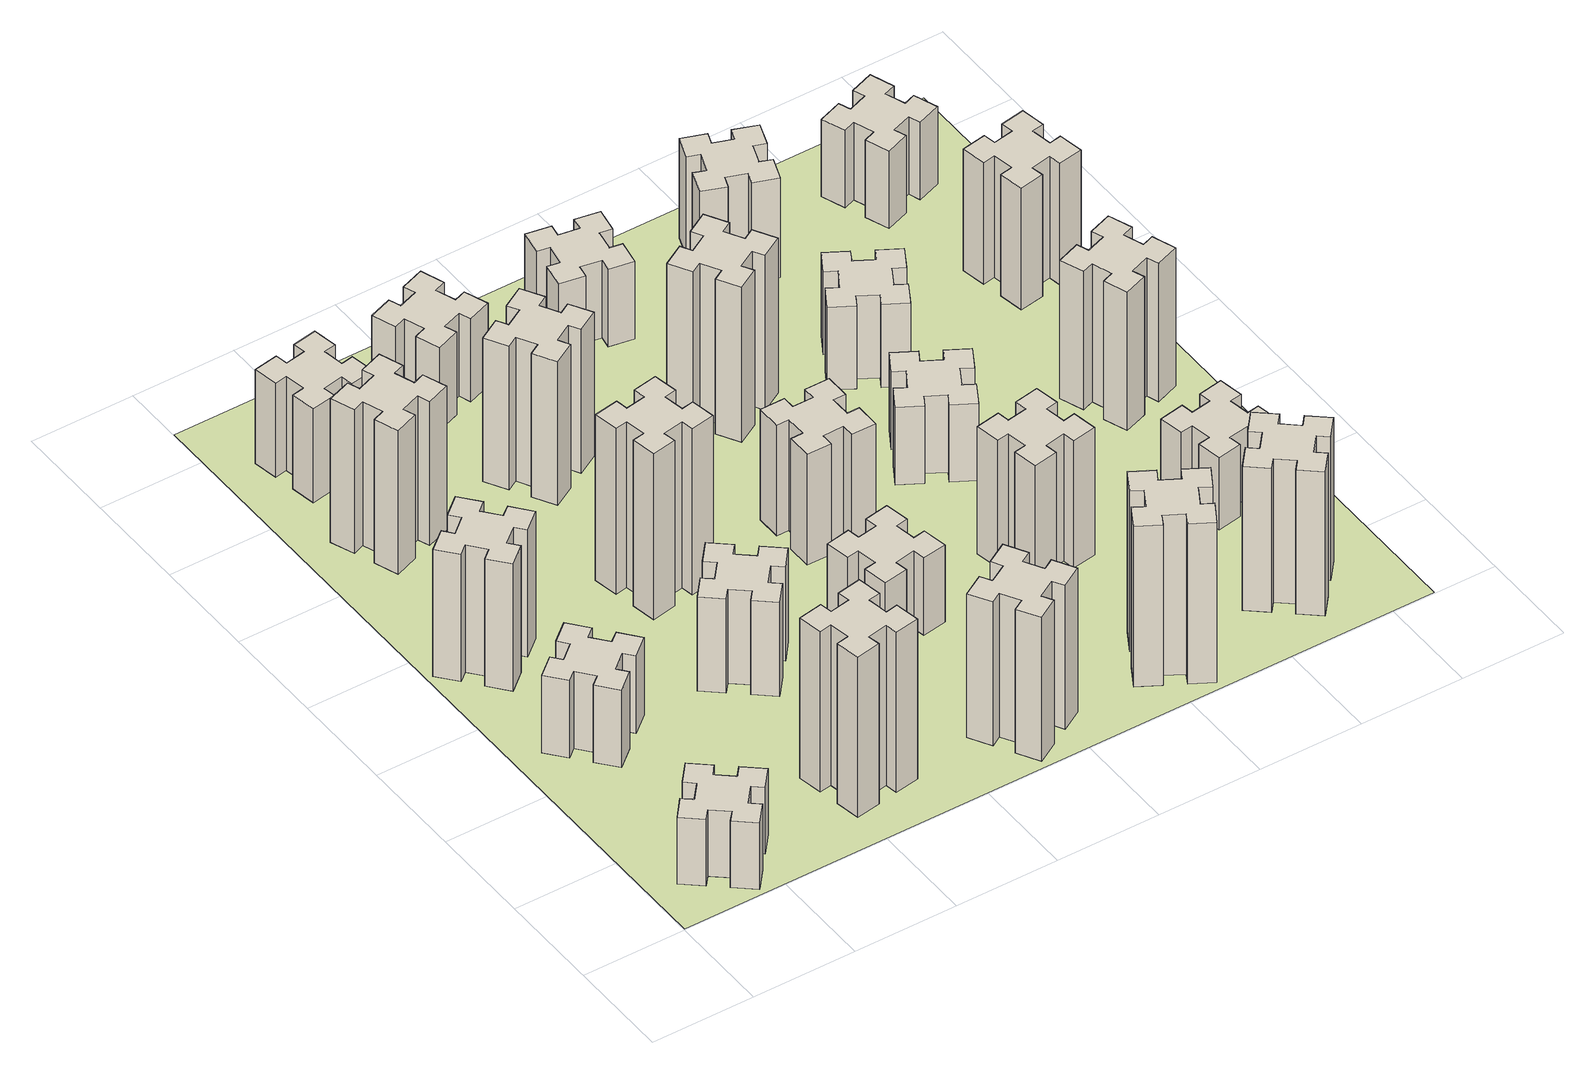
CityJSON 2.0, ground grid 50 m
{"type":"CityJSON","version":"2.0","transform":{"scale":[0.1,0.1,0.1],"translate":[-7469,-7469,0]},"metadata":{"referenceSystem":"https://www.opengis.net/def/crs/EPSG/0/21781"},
"CityObjects":{
"building1":{"type":"Building","attributes":{"class":"1000","function":"1000","usage":"1000","yearOfConstruction":2016,"roofType":"1000","measuredHeight":36,"storeysAboveGround":30,"storeysBelowGround":0},"geometry":[{"type":"Solid","lod":"1","boundaries":[[[[0,1,2,3,4,5,6,7,8,9,10,11,12,13,14,15,16,17,18,19]],[[17,16,20,21]],[[16,15,22,20]],[[15,14,23,22]],[[14,13,24,23]],[[13,12,25,24]],[[12,11,26,25]],[[11,10,27,26]],[[10,9,28,27]],[[9,8,29,28]],[[8,7,30,29]],[[7,6,31,30]],[[6,5,32,31]],[[5,4,33,32]],[[4,3,34,33]],[[3,2,35,34]],[[2,1,36,35]],[[1,0,37,36]],[[0,19,38,37]],[[19,18,39,38]],[[18,17,21,39]],[[24,25,26,27,28,29,30,31,32,33,34,35,36,37,38,39,21,20,22,23]]]]}]},
"building2":{"type":"Building","attributes":{"class":"1000","function":"1000","usage":"1000","yearOfConstruction":2016,"roofType":"1000","measuredHeight":42,"storeysAboveGround":30,"storeysBelowGround":0},"geometry":[{"type":"Solid","lod":"1","boundaries":[[[[40,41,42,43,44,45,46,47,48,49,50,51,52,53,54,55,56,57,58,59]],[[57,56,60,61]],[[56,55,62,60]],[[55,54,63,62]],[[54,53,64,63]],[[53,52,65,64]],[[52,51,66,65]],[[51,50,67,66]],[[50,49,68,67]],[[49,48,69,68]],[[48,47,70,69]],[[47,46,71,70]],[[46,45,72,71]],[[45,44,73,72]],[[44,43,74,73]],[[43,42,75,74]],[[42,41,76,75]],[[41,40,77,76]],[[40,59,78,77]],[[59,58,79,78]],[[58,57,61,79]],[[64,65,66,67,68,69,70,71,72,73,74,75,76,77,78,79,61,60,62,63]]]]}]},
"building3":{"type":"Building","attributes":{"class":"1000","function":"1000","usage":"1000","yearOfConstruction":2016,"roofType":"1000","measuredHeight":69,"storeysAboveGround":30,"storeysBelowGround":0},"geometry":[{"type":"Solid","lod":"1","boundaries":[[[[80,81,82,83,84,85,86,87,88,89,90,91,92,93,94,95,96,97,98,99]],[[97,96,100,101]],[[96,95,102,100]],[[95,94,103,102]],[[94,93,104,103]],[[93,92,105,104]],[[92,91,106,105]],[[91,90,107,106]],[[90,89,108,107]],[[89,88,109,108]],[[88,87,110,109]],[[87,86,111,110]],[[86,85,112,111]],[[85,84,113,112]],[[84,83,114,113]],[[83,82,115,114]],[[82,81,116,115]],[[81,80,117,116]],[[80,99,118,117]],[[99,98,119,118]],[[98,97,101,119]],[[104,105,106,107,108,109,110,111,112,113,114,115,116,117,118,119,101,100,102,103]]]]}]},
"building4":{"type":"Building","attributes":{"class":"1000","function":"1000","usage":"1000","yearOfConstruction":2016,"roofType":"1000","measuredHeight":78,"storeysAboveGround":30,"storeysBelowGround":0},"geometry":[{"type":"Solid","lod":"1","boundaries":[[[[120,121,122,123,124,125,126,127,128,129,130,131,132,133,134,135,136,137,138,139]],[[137,136,140,141]],[[136,135,142,140]],[[135,134,143,142]],[[134,133,144,143]],[[133,132,145,144]],[[132,131,146,145]],[[131,130,147,146]],[[130,129,148,147]],[[129,128,149,148]],[[128,127,150,149]],[[127,126,151,150]],[[126,125,152,151]],[[125,124,153,152]],[[124,123,154,153]],[[123,122,155,154]],[[122,121,156,155]],[[121,120,157,156]],[[120,139,158,157]],[[139,138,159,158]],[[138,137,141,159]],[[144,145,146,147,148,149,150,151,152,153,154,155,156,157,158,159,141,140,142,143]]]]}]},
"building5":{"type":"Building","attributes":{"class":"1000","function":"1000","usage":"1000","yearOfConstruction":2016,"roofType":"1000","measuredHeight":87,"storeysAboveGround":30,"storeysBelowGround":0},"geometry":[{"type":"Solid","lod":"1","boundaries":[[[[160,161,162,163,164,165,166,167,168,169,170,171,172,173,174,175,176,177,178,179]],[[177,176,180,181]],[[176,175,182,180]],[[175,174,183,182]],[[174,173,184,183]],[[173,172,185,184]],[[172,171,186,185]],[[171,170,187,186]],[[170,169,188,187]],[[169,168,189,188]],[[168,167,190,189]],[[167,166,191,190]],[[166,165,192,191]],[[165,164,193,192]],[[164,163,194,193]],[[163,162,195,194]],[[162,161,196,195]],[[161,160,197,196]],[[160,179,198,197]],[[179,178,199,198]],[[178,177,181,199]],[[184,185,186,187,188,189,190,191,192,193,194,195,196,197,198,199,181,180,182,183]]]]}]},
"building6":{"type":"Building","attributes":{"class":"1000","function":"1000","usage":"1000","yearOfConstruction":2016,"roofType":"1000","measuredHeight":51,"storeysAboveGround":30,"storeysBelowGround":0},"geometry":[{"type":"Solid","lod":"1","boundaries":[[[[200,201,202,203,204,205,206,207,208,209,210,211,212,213,214,215,216,217,218,219]],[[217,216,220,221]],[[216,215,222,220]],[[215,214,223,222]],[[214,213,224,223]],[[213,212,225,224]],[[212,211,226,225]],[[211,210,227,226]],[[210,209,228,227]],[[209,208,229,228]],[[208,207,230,229]],[[207,206,231,230]],[[206,205,232,231]],[[205,204,233,232]],[[204,203,234,233]],[[203,202,235,234]],[[202,201,236,235]],[[201,200,237,236]],[[200,219,238,237]],[[219,218,239,238]],[[218,217,221,239]],[[224,225,226,227,228,229,230,231,232,233,234,235,236,237,238,239,221,220,222,223]]]]}]},
"building7":{"type":"Building","attributes":{"class":"1000","function":"1000","usage":"1000","yearOfConstruction":2016,"roofType":"1000","measuredHeight":51,"storeysAboveGround":30,"storeysBelowGround":0},"geometry":[{"type":"Solid","lod":"1","boundaries":[[[[240,241,242,243,244,245,246,247,248,249,250,251,252,253,254,255,256,257,258,259]],[[257,256,260,261]],[[256,255,262,260]],[[255,254,263,262]],[[254,253,264,263]],[[253,252,265,264]],[[252,251,266,265]],[[251,250,267,266]],[[250,249,268,267]],[[249,248,269,268]],[[248,247,270,269]],[[247,246,271,270]],[[246,245,272,271]],[[245,244,273,272]],[[244,243,274,273]],[[243,242,275,274]],[[242,241,276,275]],[[241,240,277,276]],[[240,259,278,277]],[[259,258,279,278]],[[258,257,261,279]],[[264,265,266,267,268,269,270,271,272,273,274,275,276,277,278,279,261,260,262,263]]]]}]},
"building8":{"type":"Building","attributes":{"class":"1000","function":"1000","usage":"1000","yearOfConstruction":2016,"roofType":"1000","measuredHeight":90,"storeysAboveGround":30,"storeysBelowGround":0},"geometry":[{"type":"Solid","lod":"1","boundaries":[[[[280,281,282,283,284,285,286,287,288,289,290,291,292,293,294,295,296,297,298,299]],[[297,296,300,301]],[[296,295,302,300]],[[295,294,303,302]],[[294,293,304,303]],[[293,292,305,304]],[[292,291,306,305]],[[291,290,307,306]],[[290,289,308,307]],[[289,288,309,308]],[[288,287,310,309]],[[287,286,311,310]],[[286,285,312,311]],[[285,284,313,312]],[[284,283,314,313]],[[283,282,315,314]],[[282,281,316,315]],[[281,280,317,316]],[[280,299,318,317]],[[299,298,319,318]],[[298,297,301,319]],[[304,305,306,307,308,309,310,311,312,313,314,315,316,317,318,319,301,300,302,303]]]]}]},
"building9":{"type":"Building","attributes":{"class":"1000","function":"1000","usage":"1000","yearOfConstruction":2016,"roofType":"1000","measuredHeight":78,"storeysAboveGround":30,"storeysBelowGround":0},"geometry":[{"type":"Solid","lod":"1","boundaries":[[[[320,321,322,323,324,325,326,327,328,329,330,331,332,333,334,335,336,337,338,339]],[[337,336,340,341]],[[336,335,342,340]],[[335,334,343,342]],[[334,333,344,343]],[[333,332,345,344]],[[332,331,346,345]],[[331,330,347,346]],[[330,329,348,347]],[[329,328,349,348]],[[328,327,350,349]],[[327,326,351,350]],[[326,325,352,351]],[[325,324,353,352]],[[324,323,354,353]],[[323,322,355,354]],[[322,321,356,355]],[[321,320,357,356]],[[320,339,358,357]],[[339,338,359,358]],[[338,337,341,359]],[[344,345,346,347,348,349,350,351,352,353,354,355,356,357,358,359,341,340,342,343]]]]}]},
"building10":{"type":"Building","attributes":{"class":"1000","function":"1000","usage":"1000","yearOfConstruction":2016,"roofType":"1000","measuredHeight":78,"storeysAboveGround":30,"storeysBelowGround":0},"geometry":[{"type":"Solid","lod":"1","boundaries":[[[[360,361,362,363,364,365,366,367,368,369,370,371,372,373,374,375,376,377,378,379]],[[377,376,380,381]],[[376,375,382,380]],[[375,374,383,382]],[[374,373,384,383]],[[373,372,385,384]],[[372,371,386,385]],[[371,370,387,386]],[[370,369,388,387]],[[369,368,389,388]],[[368,367,390,389]],[[367,366,391,390]],[[366,365,392,391]],[[365,364,393,392]],[[364,363,394,393]],[[363,362,395,394]],[[362,361,396,395]],[[361,360,397,396]],[[360,379,398,397]],[[379,378,399,398]],[[378,377,381,399]],[[384,385,386,387,388,389,390,391,392,393,394,395,396,397,398,399,381,380,382,383]]]]}]},
"building11":{"type":"Building","attributes":{"class":"1000","function":"1000","usage":"1000","yearOfConstruction":2016,"roofType":"1000","measuredHeight":45,"storeysAboveGround":30,"storeysBelowGround":0},"geometry":[{"type":"Solid","lod":"1","boundaries":[[[[400,401,402,403,404,405,406,407,408,409,410,411,412,413,414,415,416,417,418,419]],[[417,416,420,421]],[[416,415,422,420]],[[415,414,423,422]],[[414,413,424,423]],[[413,412,425,424]],[[412,411,426,425]],[[411,410,427,426]],[[410,409,428,427]],[[409,408,429,428]],[[408,407,430,429]],[[407,406,431,430]],[[406,405,432,431]],[[405,404,433,432]],[[404,403,434,433]],[[403,402,435,434]],[[402,401,436,435]],[[401,400,437,436]],[[400,419,438,437]],[[419,418,439,438]],[[418,417,421,439]],[[424,425,426,427,428,429,430,431,432,433,434,435,436,437,438,439,421,420,422,423]]]]}]},
"building12":{"type":"Building","attributes":{"class":"1000","function":"1000","usage":"1000","yearOfConstruction":2016,"roofType":"1000","measuredHeight":42,"storeysAboveGround":30,"storeysBelowGround":0},"geometry":[{"type":"Solid","lod":"1","boundaries":[[[[440,441,442,443,444,445,446,447,448,449,450,451,452,453,454,455,456,457,458,459]],[[457,456,460,461]],[[456,455,462,460]],[[455,454,463,462]],[[454,453,464,463]],[[453,452,465,464]],[[452,451,466,465]],[[451,450,467,466]],[[450,449,468,467]],[[449,448,469,468]],[[448,447,470,469]],[[447,446,471,470]],[[446,445,472,471]],[[445,444,473,472]],[[444,443,474,473]],[[443,442,475,474]],[[442,441,476,475]],[[441,440,477,476]],[[440,459,478,477]],[[459,458,479,478]],[[458,457,461,479]],[[464,465,466,467,468,469,470,471,472,473,474,475,476,477,478,479,461,460,462,463]]]]}]},
"building13":{"type":"Building","attributes":{"class":"1000","function":"1000","usage":"1000","yearOfConstruction":2016,"roofType":"1000","measuredHeight":60,"storeysAboveGround":30,"storeysBelowGround":0},"geometry":[{"type":"Solid","lod":"1","boundaries":[[[[480,481,482,483,484,485,486,487,488,489,490,491,492,493,494,495,496,497,498,499]],[[497,496,500,501]],[[496,495,502,500]],[[495,494,503,502]],[[494,493,504,503]],[[493,492,505,504]],[[492,491,506,505]],[[491,490,507,506]],[[490,489,508,507]],[[489,488,509,508]],[[488,487,510,509]],[[487,486,511,510]],[[486,485,512,511]],[[485,484,513,512]],[[484,483,514,513]],[[483,482,515,514]],[[482,481,516,515]],[[481,480,517,516]],[[480,499,518,517]],[[499,498,519,518]],[[498,497,501,519]],[[504,505,506,507,508,509,510,511,512,513,514,515,516,517,518,519,501,500,502,503]]]]}]},
"building14":{"type":"Building","attributes":{"class":"1000","function":"1000","usage":"1000","yearOfConstruction":2016,"roofType":"1000","measuredHeight":87,"storeysAboveGround":30,"storeysBelowGround":0},"geometry":[{"type":"Solid","lod":"1","boundaries":[[[[520,521,522,523,524,525,526,527,528,529,530,531,532,533,534,535,536,537,538,539]],[[537,536,540,541]],[[536,535,542,540]],[[535,534,543,542]],[[534,533,544,543]],[[533,532,545,544]],[[532,531,546,545]],[[531,530,547,546]],[[530,529,548,547]],[[529,528,549,548]],[[528,527,550,549]],[[527,526,551,550]],[[526,525,552,551]],[[525,524,553,552]],[[524,523,554,553]],[[523,522,555,554]],[[522,521,556,555]],[[521,520,557,556]],[[520,539,558,557]],[[539,538,559,558]],[[538,537,541,559]],[[544,545,546,547,548,549,550,551,552,553,554,555,556,557,558,559,541,540,542,543]]]]}]},
"building15":{"type":"Building","attributes":{"class":"1000","function":"1000","usage":"1000","yearOfConstruction":2016,"roofType":"1000","measuredHeight":84,"storeysAboveGround":30,"storeysBelowGround":0},"geometry":[{"type":"Solid","lod":"1","boundaries":[[[[560,561,562,563,564,565,566,567,568,569,570,571,572,573,574,575,576,577,578,579]],[[577,576,580,581]],[[576,575,582,580]],[[575,574,583,582]],[[574,573,584,583]],[[573,572,585,584]],[[572,571,586,585]],[[571,570,587,586]],[[570,569,588,587]],[[569,568,589,588]],[[568,567,590,589]],[[567,566,591,590]],[[566,565,592,591]],[[565,564,593,592]],[[564,563,594,593]],[[563,562,595,594]],[[562,561,596,595]],[[561,560,597,596]],[[560,579,598,597]],[[579,578,599,598]],[[578,577,581,599]],[[584,585,586,587,588,589,590,591,592,593,594,595,596,597,598,599,581,580,582,583]]]]}]},
"building16":{"type":"Building","attributes":{"class":"1000","function":"1000","usage":"1000","yearOfConstruction":2016,"roofType":"1000","measuredHeight":42,"storeysAboveGround":30,"storeysBelowGround":0},"geometry":[{"type":"Solid","lod":"1","boundaries":[[[[600,601,602,603,604,605,606,607,608,609,610,611,612,613,614,615,616,617,618,619]],[[617,616,620,621]],[[616,615,622,620]],[[615,614,623,622]],[[614,613,624,623]],[[613,612,625,624]],[[612,611,626,625]],[[611,610,627,626]],[[610,609,628,627]],[[609,608,629,628]],[[608,607,630,629]],[[607,606,631,630]],[[606,605,632,631]],[[605,604,633,632]],[[604,603,634,633]],[[603,602,635,634]],[[602,601,636,635]],[[601,600,637,636]],[[600,619,638,637]],[[619,618,639,638]],[[618,617,621,639]],[[624,625,626,627,628,629,630,631,632,633,634,635,636,637,638,639,621,620,622,623]]]]}]},
"building17":{"type":"Building","attributes":{"class":"1000","function":"1000","usage":"1000","yearOfConstruction":2016,"roofType":"1000","measuredHeight":69,"storeysAboveGround":30,"storeysBelowGround":0},"geometry":[{"type":"Solid","lod":"1","boundaries":[[[[640,641,642,643,644,645,646,647,648,649,650,651,652,653,654,655,656,657,658,659]],[[657,656,660,661]],[[656,655,662,660]],[[655,654,663,662]],[[654,653,664,663]],[[653,652,665,664]],[[652,651,666,665]],[[651,650,667,666]],[[650,649,668,667]],[[649,648,669,668]],[[648,647,670,669]],[[647,646,671,670]],[[646,645,672,671]],[[645,644,673,672]],[[644,643,674,673]],[[643,642,675,674]],[[642,641,676,675]],[[641,640,677,676]],[[640,659,678,677]],[[659,658,679,678]],[[658,657,661,679]],[[664,665,666,667,668,669,670,671,672,673,674,675,676,677,678,679,661,660,662,663]]]]}]},
"building18":{"type":"Building","attributes":{"class":"1000","function":"1000","usage":"1000","yearOfConstruction":2016,"roofType":"1000","measuredHeight":42,"storeysAboveGround":30,"storeysBelowGround":0},"geometry":[{"type":"Solid","lod":"1","boundaries":[[[[680,681,682,683,684,685,686,687,688,689,690,691,692,693,694,695,696,697,698,699]],[[697,696,700,701]],[[696,695,702,700]],[[695,694,703,702]],[[694,693,704,703]],[[693,692,705,704]],[[692,691,706,705]],[[691,690,707,706]],[[690,689,708,707]],[[689,688,709,708]],[[688,687,710,709]],[[687,686,711,710]],[[686,685,712,711]],[[685,684,713,712]],[[684,683,714,713]],[[683,682,715,714]],[[682,681,716,715]],[[681,680,717,716]],[[680,699,718,717]],[[699,698,719,718]],[[698,697,701,719]],[[704,705,706,707,708,709,710,711,712,713,714,715,716,717,718,719,701,700,702,703]]]]}]},
"building19":{"type":"Building","attributes":{"class":"1000","function":"1000","usage":"1000","yearOfConstruction":2016,"roofType":"1000","measuredHeight":45,"storeysAboveGround":30,"storeysBelowGround":0},"geometry":[{"type":"Solid","lod":"1","boundaries":[[[[720,721,722,723,724,725,726,727,728,729,730,731,732,733,734,735,736,737,738,739]],[[737,736,740,741]],[[736,735,742,740]],[[735,734,743,742]],[[734,733,744,743]],[[733,732,745,744]],[[732,731,746,745]],[[731,730,747,746]],[[730,729,748,747]],[[729,728,749,748]],[[728,727,750,749]],[[727,726,751,750]],[[726,725,752,751]],[[725,724,753,752]],[[724,723,754,753]],[[723,722,755,754]],[[722,721,756,755]],[[721,720,757,756]],[[720,739,758,757]],[[739,738,759,758]],[[738,737,741,759]],[[744,745,746,747,748,749,750,751,752,753,754,755,756,757,758,759,741,740,742,743]]]]}]},
"building20":{"type":"Building","attributes":{"class":"1000","function":"1000","usage":"1000","yearOfConstruction":2016,"roofType":"1000","measuredHeight":78,"storeysAboveGround":30,"storeysBelowGround":0},"geometry":[{"type":"Solid","lod":"1","boundaries":[[[[760,761,762,763,764,765,766,767,768,769,770,771,772,773,774,775,776,777,778,779]],[[777,776,780,781]],[[776,775,782,780]],[[775,774,783,782]],[[774,773,784,783]],[[773,772,785,784]],[[772,771,786,785]],[[771,770,787,786]],[[770,769,788,787]],[[769,768,789,788]],[[768,767,790,789]],[[767,766,791,790]],[[766,765,792,791]],[[765,764,793,792]],[[764,763,794,793]],[[763,762,795,794]],[[762,761,796,795]],[[761,760,797,796]],[[760,779,798,797]],[[779,778,799,798]],[[778,777,781,799]],[[784,785,786,787,788,789,790,791,792,793,794,795,796,797,798,799,781,780,782,783]]]]}]},
"building21":{"type":"Building","attributes":{"class":"1000","function":"1000","usage":"1000","yearOfConstruction":2016,"roofType":"1000","measuredHeight":54,"storeysAboveGround":30,"storeysBelowGround":0},"geometry":[{"type":"Solid","lod":"1","boundaries":[[[[800,801,802,803,804,805,806,807,808,809,810,811,812,813,814,815,816,817,818,819]],[[817,816,820,821]],[[816,815,822,820]],[[815,814,823,822]],[[814,813,824,823]],[[813,812,825,824]],[[812,811,826,825]],[[811,810,827,826]],[[810,809,828,827]],[[809,808,829,828]],[[808,807,830,829]],[[807,806,831,830]],[[806,805,832,831]],[[805,804,833,832]],[[804,803,834,833]],[[803,802,835,834]],[[802,801,836,835]],[[801,800,837,836]],[[800,819,838,837]],[[819,818,839,838]],[[818,817,821,839]],[[824,825,826,827,828,829,830,831,832,833,834,835,836,837,838,839,821,820,822,823]]]]}]},
"building22":{"type":"Building","attributes":{"class":"1000","function":"1000","usage":"1000","yearOfConstruction":2016,"roofType":"1000","measuredHeight":39,"storeysAboveGround":30,"storeysBelowGround":0},"geometry":[{"type":"Solid","lod":"1","boundaries":[[[[840,841,842,843,844,845,846,847,848,849,850,851,852,853,854,855,856,857,858,859]],[[857,856,860,861]],[[856,855,862,860]],[[855,854,863,862]],[[854,853,864,863]],[[853,852,865,864]],[[852,851,866,865]],[[851,850,867,866]],[[850,849,868,867]],[[849,848,869,868]],[[848,847,870,869]],[[847,846,871,870]],[[846,845,872,871]],[[845,844,873,872]],[[844,843,874,873]],[[843,842,875,874]],[[842,841,876,875]],[[841,840,877,876]],[[840,859,878,877]],[[859,858,879,878]],[[858,857,861,879]],[[864,865,866,867,868,869,870,871,872,873,874,875,876,877,878,879,861,860,862,863]]]]}]},
"building23":{"type":"Building","attributes":{"class":"1000","function":"1000","usage":"1000","yearOfConstruction":2016,"roofType":"1000","measuredHeight":75,"storeysAboveGround":30,"storeysBelowGround":0},"geometry":[{"type":"Solid","lod":"1","boundaries":[[[[880,881,882,883,884,885,886,887,888,889,890,891,892,893,894,895,896,897,898,899]],[[897,896,900,901]],[[896,895,902,900]],[[895,894,903,902]],[[894,893,904,903]],[[893,892,905,904]],[[892,891,906,905]],[[891,890,907,906]],[[890,889,908,907]],[[889,888,909,908]],[[888,887,910,909]],[[887,886,911,910]],[[886,885,912,911]],[[885,884,913,912]],[[884,883,914,913]],[[883,882,915,914]],[[882,881,916,915]],[[881,880,917,916]],[[880,899,918,917]],[[899,898,919,918]],[[898,897,901,919]],[[904,905,906,907,908,909,910,911,912,913,914,915,916,917,918,919,901,900,902,903]]]]}]},
"building24":{"type":"Building","attributes":{"class":"1000","function":"1000","usage":"1000","yearOfConstruction":2016,"roofType":"1000","measuredHeight":66,"storeysAboveGround":30,"storeysBelowGround":0},"geometry":[{"type":"Solid","lod":"1","boundaries":[[[[920,921,922,923,924,925,926,927,928,929,930,931,932,933,934,935,936,937,938,939]],[[937,936,940,941]],[[936,935,942,940]],[[935,934,943,942]],[[934,933,944,943]],[[933,932,945,944]],[[932,931,946,945]],[[931,930,947,946]],[[930,929,948,947]],[[929,928,949,948]],[[928,927,950,949]],[[927,926,951,950]],[[926,925,952,951]],[[925,924,953,952]],[[924,923,954,953]],[[923,922,955,954]],[[922,921,956,955]],[[921,920,957,956]],[[920,939,958,957]],[[939,938,959,958]],[[938,937,941,959]],[[944,945,946,947,948,949,950,951,952,953,954,955,956,957,958,959,941,940,942,943]]]]}]},
"building25":{"type":"Building","attributes":{"class":"1000","function":"1000","usage":"1000","yearOfConstruction":2016,"roofType":"1000","measuredHeight":42,"storeysAboveGround":30,"storeysBelowGround":0},"geometry":[{"type":"Solid","lod":"1","boundaries":[[[[960,961,962,963,964,965,966,967,968,969,970,971,972,973,974,975,976,977,978,979]],[[977,976,980,981]],[[976,975,982,980]],[[975,974,983,982]],[[974,973,984,983]],[[973,972,985,984]],[[972,971,986,985]],[[971,970,987,986]],[[970,969,988,987]],[[969,968,989,988]],[[968,967,990,989]],[[967,966,991,990]],[[966,965,992,991]],[[965,964,993,992]],[[964,963,994,993]],[[963,962,995,994]],[[962,961,996,995]],[[961,960,997,996]],[[960,979,998,997]],[[979,978,999,998]],[[978,977,981,999]],[[984,985,986,987,988,989,990,991,992,993,994,995,996,997,998,999,981,980,982,983]]]]}]},
"landuse1":{"type":"LandUse","attributes":{"name":"plot1","function":"1010"},"geometry":[{"type":"MultiSurface","lod":"1","boundaries":[[[1000,1001,1002,1003]]]}]}
},
"vertices":[
[266,223,0],[343,159,0],[304,113,0],[396,36,0],[473,128,0],[427,166,0],[492,243,0],[538,204,0],[615,296,0],[523,373,0],[484,327,0],[408,392,0],[446,438,0],[354,515,0],[277,423,0],[323,384,0],[259,308,0],[213,346,0],[136,254,0],[228,177,0],[259,308,360],[213,346,360],[323,384,360],[277,423,360],[354,515,360],[446,438,360],[408,392,360],[484,327,360],[523,373,360],[615,296,360],[538,204,360],[492,243,360],[427,166,360],[473,128,360],[396,36,360],[304,113,360],[343,159,360],[266,223,360],[228,177,360],[136,254,360],
[343,1332,0],[266,1267,0],[228,1313,0],[136,1236,0],[213,1144,0],[259,1183,0],[323,1106,0],[277,1068,0],[354,976,0],[446,1053,0],[408,1099,0],[484,1163,0],[523,1117,0],[615,1194,0],[538,1286,0],[492,1248,0],[427,1324,0],[473,1363,0],[396,1455,0],[304,1378,0],[427,1324,420],[473,1363,420],[492,1248,420],[538,1286,420],[615,1194,420],[523,1117,420],[484,1163,420],[408,1099,420],[446,1053,420],[354,976,420],[277,1068,420],[323,1106,420],[259,1183,420],[213,1144,420],[136,1236,420],[228,1313,420],[266,1267,420],[343,1332,420],[304,1378,420],[396,1455,420],
[308,1739,0],[384,1803,0],[423,1757,0],[515,1834,0],[438,1926,0],[392,1888,0],[327,1964,0],[373,2003,0],[296,2095,0],[204,2018,0],[243,1972,0],[166,1907,0],[128,1953,0],[36,1876,0],[113,1784,0],[159,1823,0],[223,1746,0],[177,1708,0],[254,1616,0],[346,1693,0],[223,1746,690],[177,1708,690],[159,1823,690],[113,1784,690],[36,1876,690],[128,1953,690],[166,1907,690],[243,1972,690],[204,2018,690],[296,2095,690],[373,2003,690],[327,1964,690],[392,1888,690],[438,1926,690],[515,1834,690],[423,1757,690],[384,1803,690],[308,1739,690],[346,1693,690],[254,1616,690],
[385,2816,0],[291,2782,0],[270,2838,0],[157,2797,0],[199,2684,0],[255,2705,0],[289,2611,0],[233,2590,0],[274,2477,0],[387,2519,0],[366,2575,0],[460,2609,0],[480,2553,0],[593,2594,0],[552,2707,0],[496,2686,0],[462,2780,0],[518,2800,0],[477,2913,0],[364,2872,0],[462,2780,780],[518,2800,780],[496,2686,780],[552,2707,780],[593,2594,780],[480,2553,780],[460,2609,780],[366,2575,780],[387,2519,780],[274,2477,780],[233,2590,780],[289,2611,780],[255,2705,780],[199,2684,780],[157,2797,780],[270,2838,780],[291,2782,780],[385,2816,780],[364,2872,780],[477,2913,780],
[1232,345,0],[1215,444,0],[1274,454,0],[1253,572,0],[1135,551,0],[1145,492,0],[1047,475,0],[1037,534,0],[918,513,0],[939,395,0],[998,405,0],[1016,307,0],[957,297,0],[977,178,0],[1096,199,0],[1085,258,0],[1184,276,0],[1194,217,0],[1312,237,0],[1291,356,0],[1184,276,870],[1194,217,870],[1085,258,870],[1096,199,870],[977,178,870],[957,297,870],[1016,307,870],[998,405,870],[939,395,870],[918,513,870],[1037,534,870],[1047,475,870],[1145,492,870],[1135,551,870],[1253,572,870],[1274,454,870],[1215,444,870],[1232,345,870],[1291,356,870],[1312,237,870],
[258,3265,0],[276,3167,0],[217,3157,0],[237,3038,0],[356,3059,0],[345,3118,0],[444,3136,0],[454,3077,0],[572,3097,0],[551,3216,0],[492,3205,0],[475,3304,0],[534,3314,0],[513,3432,0],[395,3411,0],[405,3352,0],[307,3335,0],[297,3394,0],[178,3373,0],[199,3255,0],[307,3335,510],[297,3394,510],[405,3352,510],[395,3411,510],[513,3432,510],[534,3314,510],[475,3304,510],[492,3205,510],[551,3216,510],[572,3097,510],[454,3077,510],[444,3136,510],[345,3118,510],[356,3059,510],[237,3038,510],[217,3157,510],[276,3167,510],[258,3265,510],[199,3255,510],[178,3373,510],
[1063,1324,0],[999,1248,0],[953,1286,0],[876,1194,0],[968,1117,0],[1006,1163,0],[1083,1099,0],[1044,1053,0],[1136,976,0],[1213,1068,0],[1167,1106,0],[1232,1183,0],[1278,1144,0],[1355,1236,0],[1263,1313,0],[1224,1267,0],[1148,1332,0],[1186,1378,0],[1094,1455,0],[1017,1363,0],[1148,1332,510],[1186,1378,510],[1224,1267,510],[1263,1313,510],[1355,1236,510],[1278,1144,510],[1232,1183,510],[1167,1106,510],[1213,1068,510],[1136,976,510],[1044,1053,510],[1083,1099,510],[1006,1163,510],[968,1117,510],[876,1194,510],[953,1286,510],[999,1248,510],[1063,1324,510],[1017,1363,510],[1094,1455,510],
[998,1885,0],[1016,1787,0],[957,1777,0],[977,1658,0],[1096,1679,0],[1085,1738,0],[1184,1756,0],[1194,1697,0],[1312,1717,0],[1291,1836,0],[1232,1825,0],[1215,1924,0],[1274,1934,0],[1253,2052,0],[1135,2031,0],[1145,1972,0],[1047,1955,0],[1037,2014,0],[918,1993,0],[939,1875,0],[1047,1955,900],[1037,2014,900],[1145,1972,900],[1135,2031,900],[1253,2052,900],[1274,1934,900],[1215,1924,900],[1232,1825,900],[1291,1836,900],[1312,1717,900],[1194,1697,900],[1184,1756,900],[1085,1738,900],[1096,1679,900],[977,1658,900],[957,1777,900],[1016,1787,900],[998,1885,900],[939,1875,900],[918,1993,900],
[1236,2707,0],[1186,2794,0],[1238,2824,0],[1178,2928,0],[1074,2868,0],[1104,2816,0],[1017,2766,0],[987,2818,0],[883,2758,0],[943,2654,0],[995,2684,0],[1045,2597,0],[993,2567,0],[1053,2463,0],[1157,2523,0],[1127,2575,0],[1214,2625,0],[1244,2573,0],[1348,2633,0],[1288,2737,0],[1214,2625,780],[1244,2573,780],[1127,2575,780],[1157,2523,780],[1053,2463,780],[993,2567,780],[1045,2597,780],[995,2684,780],[943,2654,780],[883,2758,780],[987,2818,780],[1017,2766,780],[1104,2816,780],[1074,2868,780],[1178,2928,780],[1238,2824,780],[1186,2794,780],[1236,2707,780],[1288,2737,780],[1348,2633,780],
[1867,155,0],[1954,205,0],[1984,153,0],[2088,213,0],[2028,317,0],[1976,287,0],[1926,374,0],[1978,404,0],[1918,508,0],[1814,448,0],[1844,396,0],[1757,346,0],[1727,398,0],[1623,338,0],[1683,234,0],[1735,264,0],[1785,177,0],[1733,147,0],[1793,43,0],[1897,103,0],[1785,177,780],[1733,147,780],[1735,264,780],[1683,234,780],[1623,338,780],[1727,398,780],[1757,346,780],[1844,396,780],[1814,448,780],[1918,508,780],[1978,404,780],[1926,374,780],[1976,287,780],[2028,317,780],[2088,213,780],[1984,153,780],[1954,205,780],[1867,155,780],[1897,103,780],[1793,43,780],
[1136,3326,0],[1102,3420,0],[1158,3440,0],[1117,3553,0],[1004,3512,0],[1025,3456,0],[931,3422,0],[910,3478,0],[797,3437,0],[839,3324,0],[895,3345,0],[929,3251,0],[873,3230,0],[914,3117,0],[1027,3159,0],[1006,3215,0],[1100,3249,0],[1120,3193,0],[1233,3234,0],[1192,3347,0],[1100,3249,450],[1120,3193,450],[1006,3215,450],[1027,3159,450],[914,3117,450],[873,3230,450],[929,3251,450],[895,3345,450],[839,3324,450],[797,3437,450],[910,3478,450],[931,3422,450],[1025,3456,450],[1004,3512,450],[1117,3553,450],[1158,3440,450],[1102,3420,450],[1136,3326,450],[1192,3347,450],[1233,3234,450],
[1725,998,0],[1824,1016,0],[1834,957,0],[1952,977,0],[1931,1096,0],[1872,1085,0],[1855,1184,0],[1914,1194,0],[1893,1312,0],[1775,1291,0],[1785,1232,0],[1687,1215,0],[1677,1274,0],[1558,1253,0],[1579,1135,0],[1638,1145,0],[1656,1047,0],[1597,1037,0],[1617,918,0],[1736,939,0],[1656,1047,420],[1597,1037,420],[1638,1145,420],[1579,1135,420],[1558,1253,420],[1677,1274,420],[1687,1215,420],[1785,1232,420],[1775,1291,420],[1893,1312,420],[1914,1194,420],[1855,1184,420],[1872,1085,420],[1931,1096,420],[1952,977,420],[1834,957,420],[1824,1016,420],[1725,998,420],[1736,939,420],[1617,918,420],
[1905,1865,0],[1805,1865,0],[1805,1925,0],[1685,1925,0],[1685,1805,0],[1745,1805,0],[1745,1705,0],[1685,1705,0],[1685,1585,0],[1805,1585,0],[1805,1645,0],[1905,1645,0],[1905,1585,0],[2025,1585,0],[2025,1705,0],[1965,1705,0],[1965,1805,0],[2025,1805,0],[2025,1925,0],[1905,1925,0],[1965,1805,600],[2025,1805,600],[1965,1705,600],[2025,1705,600],[2025,1585,600],[1905,1585,600],[1905,1645,600],[1805,1645,600],[1805,1585,600],[1685,1585,600],[1685,1705,600],[1745,1705,600],[1745,1805,600],[1685,1805,600],[1685,1925,600],[1805,1925,600],[1805,1865,600],[1905,1865,600],[1905,1925,600],[2025,1925,600],
[2666,177,0],[2716,264,0],[2768,234,0],[2828,338,0],[2724,398,0],[2694,346,0],[2607,396,0],[2637,448,0],[2533,508,0],[2473,404,0],[2525,374,0],[2475,287,0],[2423,317,0],[2363,213,0],[2467,153,0],[2497,205,0],[2584,155,0],[2554,103,0],[2658,43,0],[2718,147,0],[2584,155,870],[2554,103,870],[2497,205,870],[2467,153,870],[2363,213,870],[2423,317,870],[2475,287,870],[2525,374,870],[2473,404,870],[2533,508,870],[2637,448,870],[2607,396,870],[2694,346,870],[2724,398,870],[2828,338,870],[2768,234,870],[2716,264,870],[2666,177,870],[2718,147,870],[2658,43,870],
[1967,2475,0],[2054,2525,0],[2084,2473,0],[2188,2533,0],[2128,2637,0],[2076,2607,0],[2026,2694,0],[2078,2724,0],[2018,2828,0],[1914,2768,0],[1944,2716,0],[1857,2666,0],[1827,2718,0],[1723,2658,0],[1783,2554,0],[1835,2584,0],[1885,2497,0],[1833,2467,0],[1893,2363,0],[1997,2423,0],[1885,2497,840],[1833,2467,840],[1835,2584,840],[1783,2554,840],[1723,2658,840],[1827,2718,840],[1857,2666,840],[1944,2716,840],[1914,2768,840],[2018,2828,840],[2078,2724,840],[2026,2694,840],[2076,2607,840],[2128,2637,840],[2188,2533,840],[2084,2473,840],[2054,2525,840],[1967,2475,840],[1997,2423,840],[1893,2363,840],
[1687,3236,0],[1785,3218,0],[1775,3159,0],[1893,3138,0],[1914,3257,0],[1855,3267,0],[1872,3365,0],[1931,3355,0],[1952,3473,0],[1834,3494,0],[1824,3435,0],[1725,3452,0],[1736,3511,0],[1617,3532,0],[1597,3414,0],[1656,3404,0],[1638,3305,0],[1579,3316,0],[1558,3197,0],[1677,3177,0],[1638,3305,420],[1579,3316,420],[1656,3404,420],[1597,3414,420],[1617,3532,420],[1736,3511,420],[1725,3452,420],[1824,3435,420],[1834,3494,420],[1952,3473,420],[1931,3355,420],[1872,3365,420],[1855,3267,420],[1914,3257,420],[1893,3138,420],[1775,3159,420],[1785,3218,420],[1687,3236,420],[1677,3177,420],[1558,3197,420],
[2612,1085,0],[2595,1184,0],[2654,1194,0],[2633,1312,0],[2515,1291,0],[2525,1232,0],[2427,1215,0],[2417,1274,0],[2298,1253,0],[2319,1135,0],[2378,1145,0],[2396,1047,0],[2337,1037,0],[2357,918,0],[2476,939,0],[2465,998,0],[2564,1016,0],[2574,957,0],[2692,977,0],[2671,1096,0],[2564,1016,690],[2574,957,690],[2465,998,690],[2476,939,690],[2357,918,690],[2337,1037,690],[2396,1047,690],[2378,1145,690],[2319,1135,690],[2298,1253,690],[2417,1274,690],[2427,1215,690],[2525,1232,690],[2515,1291,690],[2633,1312,690],[2654,1194,690],[2595,1184,690],[2612,1085,690],[2671,1096,690],[2692,977,690],
[2594,1926,0],[2507,1976,0],[2537,2028,0],[2433,2088,0],[2373,1984,0],[2425,1954,0],[2375,1867,0],[2323,1897,0],[2263,1793,0],[2367,1733,0],[2397,1785,0],[2484,1735,0],[2454,1683,0],[2558,1623,0],[2618,1727,0],[2566,1757,0],[2616,1844,0],[2668,1814,0],[2728,1918,0],[2624,1978,0],[2616,1844,420],[2668,1814,420],[2566,1757,420],[2618,1727,420],[2558,1623,420],[2454,1683,420],[2484,1735,420],[2397,1785,420],[2367,1733,420],[2263,1793,420],[2323,1897,420],[2375,1867,420],[2425,1954,420],[2373,1984,420],[2433,2088,420],[2537,2028,420],[2507,1976,420],[2594,1926,420],[2624,1978,420],[2728,1918,420],
[2497,2425,0],[2584,2375,0],[2554,2323,0],[2658,2263,0],[2718,2367,0],[2666,2397,0],[2716,2484,0],[2768,2454,0],[2828,2558,0],[2724,2618,0],[2694,2566,0],[2607,2616,0],[2637,2668,0],[2533,2728,0],[2473,2624,0],[2525,2594,0],[2475,2507,0],[2423,2537,0],[2363,2433,0],[2467,2373,0],[2475,2507,450],[2423,2537,450],[2525,2594,450],[2473,2624,450],[2533,2728,450],[2637,2668,450],[2607,2616,450],[2694,2566,450],[2724,2618,450],[2828,2558,450],[2768,2454,450],[2716,2484,450],[2666,2397,450],[2718,2367,450],[2658,2263,450],[2554,2323,450],[2584,2375,450],[2497,2425,450],[2467,2373,450],[2363,2433,450],
[3344,427,0],[3268,492,0],[3306,538,0],[3214,615,0],[3137,523,0],[3183,484,0],[3119,408,0],[3073,446,0],[2996,354,0],[3088,277,0],[3126,323,0],[3203,259,0],[3164,213,0],[3256,136,0],[3333,228,0],[3287,266,0],[3352,343,0],[3398,304,0],[3475,396,0],[3383,473,0],[3352,343,780],[3398,304,780],[3287,266,780],[3333,228,780],[3256,136,780],[3164,213,780],[3203,259,780],[3126,323,780],[3088,277,780],[2996,354,780],[3073,446,780],[3119,408,780],[3183,484,780],[3137,523,780],[3214,615,780],[3306,538,780],[3268,492,780],[3344,427,780],[3383,473,780],[3475,396,780],
[2409,3420,0],[2375,3326,0],[2319,3347,0],[2277,3234,0],[2390,3193,0],[2411,3249,0],[2505,3215,0],[2484,3159,0],[2597,3117,0],[2638,3230,0],[2582,3251,0],[2616,3345,0],[2672,3324,0],[2713,3437,0],[2600,3478,0],[2580,3422,0],[2486,3456,0],[2507,3512,0],[2394,3553,0],[2353,3440,0],[2486,3456,540],[2507,3512,540],[2580,3422,540],[2600,3478,540],[2713,3437,540],[2672,3324,540],[2616,3345,540],[2582,3251,540],[2638,3230,540],[2597,3117,540],[2484,3159,540],[2505,3215,540],[2411,3249,540],[2390,3193,540],[2277,3234,540],[2319,3347,540],[2375,3326,540],[2409,3420,540],[2353,3440,540],[2394,3553,540],
[3452,985,0],[3435,1084,0],[3494,1094,0],[3473,1212,0],[3355,1191,0],[3365,1132,0],[3267,1115,0],[3257,1174,0],[3138,1153,0],[3159,1035,0],[3218,1045,0],[3236,947,0],[3177,937,0],[3197,818,0],[3316,839,0],[3305,898,0],[3404,916,0],[3414,857,0],[3532,877,0],[3511,996,0],[3404,916,390],[3414,857,390],[3305,898,390],[3316,839,390],[3197,818,390],[3177,937,390],[3236,947,390],[3218,1045,390],[3159,1035,390],[3138,1153,390],[3257,1174,390],[3267,1115,390],[3365,1132,390],[3355,1191,390],[3473,1212,390],[3494,1094,390],[3435,1084,390],[3452,985,390],[3511,996,390],[3532,877,390],
[3456,1746,0],[3422,1840,0],[3478,1860,0],[3437,1973,0],[3324,1932,0],[3345,1876,0],[3251,1842,0],[3230,1898,0],[3117,1857,0],[3159,1744,0],[3215,1765,0],[3249,1671,0],[3193,1650,0],[3234,1537,0],[3347,1579,0],[3326,1635,0],[3420,1669,0],[3440,1613,0],[3553,1654,0],[3512,1767,0],[3420,1669,750],[3440,1613,750],[3326,1635,750],[3347,1579,750],[3234,1537,750],[3193,1650,750],[3249,1671,750],[3215,1765,750],[3159,1744,750],[3117,1857,750],[3230,1898,750],[3251,1842,750],[3345,1876,750],[3324,1932,750],[3437,1973,750],[3478,1860,750],[3422,1840,750],[3456,1746,750],[3512,1767,750],[3553,1654,750],
[3318,2625,0],[3336,2527,0],[3277,2517,0],[3297,2398,0],[3416,2419,0],[3405,2478,0],[3504,2496,0],[3514,2437,0],[3632,2457,0],[3611,2576,0],[3552,2565,0],[3535,2664,0],[3594,2674,0],[3573,2792,0],[3455,2771,0],[3465,2712,0],[3367,2695,0],[3357,2754,0],[3238,2733,0],[3259,2615,0],[3367,2695,660],[3357,2754,660],[3465,2712,660],[3455,2771,660],[3573,2792,660],[3594,2674,660],[3535,2664,660],[3552,2565,660],[3611,2576,660],[3632,2457,660],[3514,2437,660],[3504,2496,660],[3405,2478,660],[3416,2419,660],[3297,2398,660],[3277,2517,660],[3336,2527,660],[3318,2625,660],[3259,2615,660],[3238,2733,660],
[3115,3345,0],[3149,3251,0],[3093,3230,0],[3134,3117,0],[3247,3159,0],[3226,3215,0],[3320,3249,0],[3340,3193,0],[3453,3234,0],[3412,3347,0],[3356,3326,0],[3322,3420,0],[3378,3440,0],[3337,3553,0],[3224,3512,0],[3245,3456,0],[3151,3422,0],[3130,3478,0],[3017,3437,0],[3059,3324,0],[3151,3422,420],[3130,3478,420],[3245,3456,420],[3224,3512,420],[3337,3553,420],[3378,3440,420],[3322,3420,420],[3356,3326,420],[3412,3347,420],[3453,3234,420],[3340,3193,420],[3320,3249,420],[3226,3215,420],[3247,3159,420],[3134,3117,420],[3093,3230,420],[3149,3251,420],[3115,3345,420],[3059,3324,420],[3017,3437,420],
[5,3705,0],[3705,3705,0],[3705,5,0],[5,5,0]
]}
